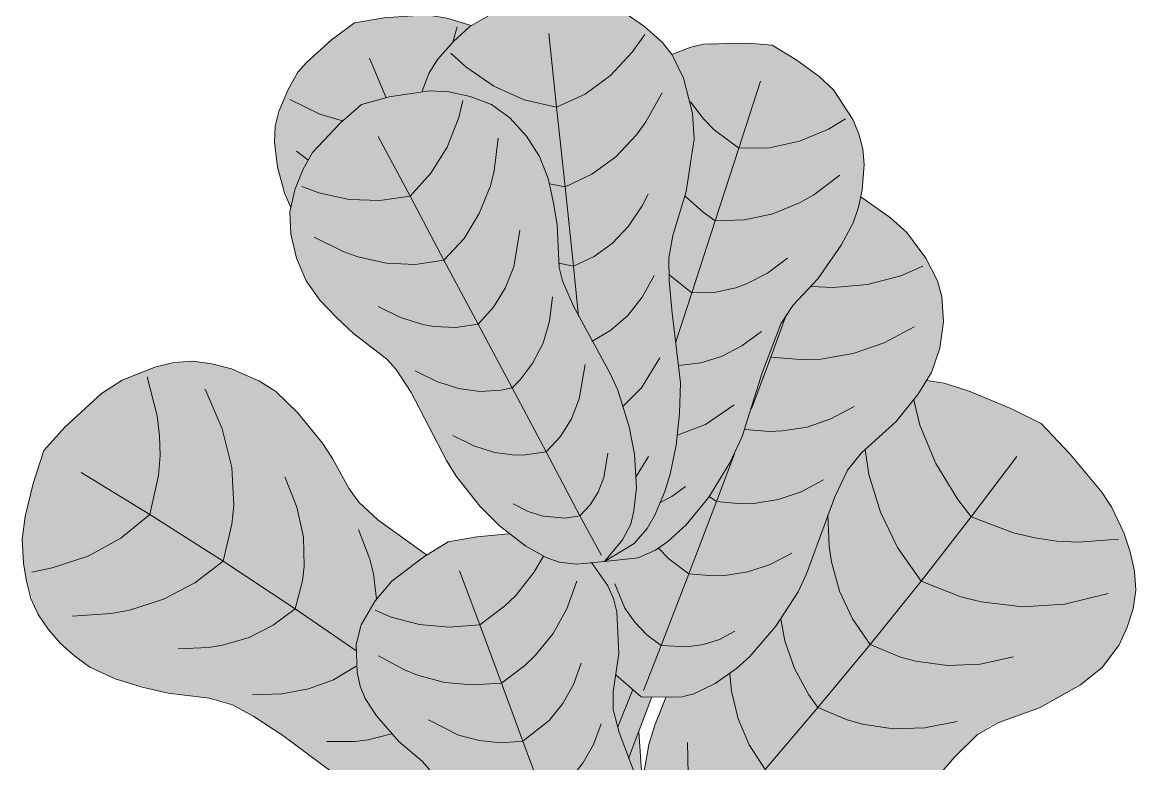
# Model space of a CAD drawing. Header units: metres. Extents: x 0 to 8.79, y -6.64 to 2.65.
# Drawn here: x 2.0287 to 2.439, y 1.4935 to 1.7667 of the extents above; entities that cross this region are included whole.
import ezdxf

# ---------------------------------------------------------------- set-up
doc = ezdxf.new("R2010")
doc.units = ezdxf.units.M
for name, color, linetype, lineweight, true_color in [('VEG-HOJAS', 117, 'Continuous', 18, 0x2e5e38), ('VEG-NERVIOS', 115, 'Continuous', 9, 0x528c5c), ('VEG-TRONCO', 25, 'Continuous', 18, 0x684830)]:
    doc.layers.add(name, color=color, linetype=linetype, lineweight=lineweight, true_color=true_color)
doc.layers.add('VEG-RELLENO', color=253, linetype='Continuous', true_color=0x96c896)

# ---------------------------------------------------------------- blocks, each defined once
blk = doc.blocks.new('VEG_Ficus_lyrata_ALZADO')
at = {"layer": 'VEG-RELLENO', "true_color": 0x699f70}
h = blk.add_hatch(color=103, dxfattribs=at)
h.dxf.hatch_style = 1
h.paths.add_polyline_path([(-0.022, 1.7772), (-0.0113, 1.7758), (0.0035, 1.7719), (0.0102, 1.7684), (0.0171, 1.7634), (0.0233, 1.7571), (0.0278, 1.7492), (0.0311, 1.7398), (0.0329, 1.7301), (0.0328, 1.7204), (0.0314, 1.7106), (0.0296, 1.7015), (0.0245, 1.6854), (0.0238, 1.6799), (0.0242, 1.6687), (0.0277, 1.6377), (0.028, 1.6302), (0.027, 1.6147), (0.0251, 1.6035), (0.0212, 1.5907), (0.0173, 1.5825), (0.0143, 1.578), (0.0093, 1.5733), (0, 1.568), (0.0067, 1.576), (0.0097, 1.5818), (0.0109, 1.5867), (0.0118, 1.5952), (0.0111, 1.6075), (0.0091, 1.6176), (0.0049, 1.6311), (0.0021, 1.6373), (-0.0114, 1.6621), (-0.0154, 1.6714), (-0.0169, 1.6789), (-0.0178, 1.6946), (-0.02, 1.7061), (-0.0226, 1.7147), (-0.0253, 1.7198), (-0.0307, 1.7272), (-0.037, 1.7334), (-0.0416, 1.7364), (-0.0467, 1.7386), (-0.0547, 1.7406), (-0.0621, 1.7416), (-0.0672, 1.7413), (-0.0647, 1.7478), (-0.0615, 1.753), (-0.0556, 1.7597), (-0.0496, 1.7652), (-0.043, 1.769), (-0.0328, 1.7735)])
at = {"layer": 'VEG-RELLENO', "true_color": 0x659d6d}
h = blk.add_hatch(color=103, dxfattribs=at)
h.dxf.hatch_style = 1
h.paths.add_polyline_path([(-0.0921, 1.7665), (-0.0811, 1.7684), (-0.0655, 1.7695), (-0.058, 1.7683), (-0.0491, 1.7655), (-0.0556, 1.7597), (-0.0615, 1.753), (-0.0647, 1.7478), (-0.0672, 1.7413), (-0.0793, 1.7392), (-0.0895, 1.7364), (-0.0974, 1.7295), (-0.1046, 1.7222), (-0.1088, 1.7167), (-0.1132, 1.7076), (-0.1156, 1.6987), (-0.1198, 1.7101), (-0.1214, 1.7196), (-0.1213, 1.7284), (-0.1189, 1.7366), (-0.1142, 1.7463), (-0.1098, 1.7519), (-0.0992, 1.7614)])
at = {"layer": 'VEG-RELLENO', "true_color": 0x699f70}
h = blk.add_hatch(color=103, dxfattribs=at)
h.dxf.hatch_style = 1
h.paths.add_polyline_path([(0.0618, 1.7583), (0.0709, 1.7528), (0.0827, 1.7436), (0.0873, 1.7379), (0.0916, 1.7309), (0.0947, 1.7229), (0.0957, 1.7143), (0.095, 1.7048), (0.0928, 1.6957), (0.089, 1.6873), (0.0838, 1.6794), (0.0787, 1.6722), (0.0678, 1.6602), (0.065, 1.6556), (0.061, 1.6458), (0.0521, 1.6175), (0.0495, 1.6109), (0.0425, 1.5979), (0.0364, 1.5889), (0.0279, 1.5793), (0.0212, 1.5737), (0.0168, 1.571), (0.0104, 1.569), (0, 1.568), (0.011, 1.5746), (0.0143, 1.578), (0.0173, 1.5825), (0.02, 1.5878), (0.0234, 1.5969), (0.0251, 1.6035), (0.027, 1.6147), (0.0279, 1.6264), (0.028, 1.6339), (0.025, 1.6595), (0.0239, 1.6715), (0.0238, 1.6799), (0.0252, 1.6881), (0.0302, 1.7044), (0.0325, 1.7171), (0.0331, 1.7269), (0.0325, 1.7333), (0.0302, 1.743), (0.0278, 1.7492), (0.0248, 1.7549), (0.0318, 1.7576), (0.0388, 1.759), (0.053, 1.7591)])
h = blk.add_hatch(color=103, dxfattribs=at)
h.dxf.hatch_style = 1
h.paths.add_polyline_path([(-0.0895, 1.7364), (-0.0793, 1.7392), (-0.0645, 1.7415), (-0.0573, 1.7411), (-0.0494, 1.7394), (-0.0416, 1.7364), (-0.0348, 1.7315), (-0.0287, 1.7248), (-0.0239, 1.7173), (-0.0207, 1.7091), (-0.0188, 1.7002), (-0.0174, 1.6919), (-0.0167, 1.6764), (-0.0154, 1.6714), (-0.0114, 1.6621), (0.0021, 1.6373), (0.0049, 1.6311), (0.0091, 1.6176), (0.0111, 1.6075), (0.0118, 1.5952), (0.0109, 1.5867), (0.0097, 1.5818), (0.0067, 1.576), (0, 1.568), (-0.0103, 1.567), (-0.0167, 1.5677), (-0.0214, 1.5695), (-0.0289, 1.5736), (-0.0386, 1.5811), (-0.0459, 1.5884), (-0.0546, 1.5994), (-0.0582, 1.6052), (-0.0712, 1.6303), (-0.0767, 1.6388), (-0.0801, 1.6426), (-0.0925, 1.652), (-0.0986, 1.6578), (-0.1048, 1.6643), (-0.1099, 1.6715), (-0.1134, 1.6798), (-0.1155, 1.6886), (-0.1159, 1.6969), (-0.1141, 1.705), (-0.1111, 1.7124), (-0.1075, 1.7187), (-0.0974, 1.7295)])
at = {"layer": 'VEG-RELLENO', "true_color": 0x6ca173}
h = blk.add_hatch(color=113, dxfattribs=at)
h.dxf.hatch_style = 1
h.paths.add_polyline_path([(0.0945, 1.7024), (0.1054, 1.6947), (0.1115, 1.6892), (0.1184, 1.6798), (0.1227, 1.6715), (0.1244, 1.6657), (0.125, 1.6563), (0.1236, 1.6466), (0.1206, 1.6376), (0.1155, 1.6295), (0.1075, 1.6196), (0.0948, 1.608), (0.0896, 1.6016), (0.0849, 1.5918), (0.0745, 1.5634), (0.0714, 1.5568), (0.0632, 1.5441), (0.0561, 1.5355), (0.0461, 1.5265), (0.0381, 1.5215), (0.033, 1.5192), (0.0256, 1.5178), (0.0135, 1.5181), (0.0043, 1.5261), (0.0051, 1.5316), (0.0053, 1.539), (0.005, 1.5469), (0.0041, 1.552), (0.0013, 1.559), (-0.0048, 1.5676), (0.0104, 1.569), (0.0168, 1.571), (0.0212, 1.5737), (0.0279, 1.5793), (0.0364, 1.5889), (0.0425, 1.5979), (0.0495, 1.6109), (0.0521, 1.6175), (0.061, 1.6458), (0.065, 1.6556), (0.0678, 1.6602), (0.0787, 1.6722), (0.0856, 1.6819), (0.0917, 1.6928)])
at = {"layer": 'VEG-RELLENO', "true_color": 0x518d59}
h = blk.add_hatch(color=115, dxfattribs=at)
h.dxf.hatch_style = 1
h.paths.add_polyline_path([(-0.2065, 1.6089), (-0.1973, 1.619), (-0.1829, 1.6317), (-0.1777, 1.6348), (-0.1718, 1.6375), (-0.1619, 1.6407), (-0.1516, 1.6418), (-0.141, 1.6401), (-0.1339, 1.6377), (-0.1271, 1.6345), (-0.1183, 1.6282), (-0.1131, 1.6229), (-0.1039, 1.6116), (-0.1002, 1.606), (-0.094, 1.5948), (-0.0903, 1.5897), (-0.0835, 1.5834), (-0.0655, 1.5704), (-0.0783, 1.5608), (-0.0815, 1.5574), (-0.0859, 1.5514), (-0.0896, 1.5446), (-0.0911, 1.5399), (-0.0916, 1.5349), (-0.0915, 1.5297), (-0.09, 1.5221), (-0.087, 1.5153), (-0.0774, 1.5034), (-0.067, 1.4943), (-0.064, 1.491), (-0.0607, 1.4854), (-0.0556, 1.4725), (-0.063, 1.474), (-0.0742, 1.4774), (-0.0931, 1.4858), (-0.0998, 1.49), (-0.1185, 1.5039), (-0.1292, 1.5109), (-0.137, 1.5151), (-0.1456, 1.5176), (-0.1638, 1.5201), (-0.1803, 1.5247), (-0.1896, 1.5291), (-0.1978, 1.5353), (-0.205, 1.543), (-0.2087, 1.5485), (-0.2122, 1.5575), (-0.214, 1.5672), (-0.2145, 1.5762), (-0.2134, 1.5846), (-0.2094, 1.6005)])
at = {"layer": 'VEG-RELLENO', "true_color": 0x4d8655}
h = blk.add_hatch(color=105, dxfattribs=at)
h.dxf.hatch_style = 1
h.paths.add_polyline_path([(0.1609, 1.6188), (0.1717, 1.6076), (0.1852, 1.5907), (0.19, 1.5818), (0.1938, 1.5715), (0.1958, 1.5608), (0.1949, 1.5506), (0.1913, 1.5405), (0.1859, 1.5316), (0.1784, 1.5245), (0.1693, 1.5188), (0.1604, 1.514), (0.1425, 1.5075), (0.1375, 1.5042), (0.1291, 1.496), (0.1058, 1.4678), (0.0966, 1.4603), (0.0823, 1.4517), (0.0752, 1.4486), (0.0681, 1.4464), (0.0574, 1.4444), (0.0506, 1.4441), (0.0414, 1.4455), (0.0251, 1.4528), (0.017, 1.4672), (0.0157, 1.4765), (0.0143, 1.4817), (0.0146, 1.49), (0.0157, 1.497), (0.0174, 1.5041), (0.0214, 1.5151), (0.0227, 1.5179), (0.028, 1.518), (0.033, 1.5192), (0.0434, 1.5247), (0.0536, 1.533), (0.0608, 1.5411), (0.0675, 1.5504), (0.073, 1.56), (0.086, 1.5944), (0.0896, 1.6016), (0.0929, 1.6061), (0.1075, 1.6196), (0.1155, 1.6295), (0.119, 1.6347), (0.1284, 1.6329), (0.1373, 1.6296), (0.1517, 1.6235)])
at = {"layer": 'VEG-RELLENO', "true_color": 0x6ca273}
h = blk.add_hatch(color=113, dxfattribs=at)
h.dxf.hatch_style = 1
h.paths.add_polyline_path([(-0.0575, 1.5753), (-0.047, 1.5771), (-0.0353, 1.5782), (-0.0264, 1.5721), (-0.019, 1.5685), (-0.0124, 1.567), (-0.0048, 1.5676), (-0.0001, 1.5613), (0.0034, 1.5544), (0.005, 1.5469), (0.0053, 1.539), (0.0051, 1.5316), (0.0031, 1.5179), (0.0033, 1.5134), (0.0079, 1.4981), (0.015, 1.4794), (0.0167, 1.4706), (0.0174, 1.4583), (0.0162, 1.4472), (0.014, 1.4395), (0.0121, 1.435), (0.0084, 1.4296), (-0.0012, 1.4218), (-0.0115, 1.4217), (-0.0177, 1.4229), (-0.0219, 1.4248), (-0.0284, 1.4289), (-0.0365, 1.4362), (-0.0422, 1.4431), (-0.0486, 1.4533), (-0.051, 1.4586), (-0.059, 1.4814), (-0.0627, 1.4892), (-0.0654, 1.4927), (-0.0758, 1.5016), (-0.0807, 1.5071), (-0.0856, 1.5132), (-0.0892, 1.5198), (-0.0911, 1.5271), (-0.0916, 1.5349), (-0.0904, 1.5422), (-0.0872, 1.5492), (-0.0815, 1.5574), (-0.0766, 1.5623), (-0.0651, 1.5706)])
at = {"layer": 'VEG-RELLENO', "true_color": 0x967052}
h = blk.add_hatch(color=23, dxfattribs=at)
h.dxf.hatch_style = 1
h.paths.add_polyline_path([(-0.0197, 0.4), (-0.0097, 0.6), (-0.0079, 0.6662), (-0.0077, 0.6998), (-0.0094, 0.7682), (-0.017, 0.9014), (-0.0006, 0.9014), (0.0017, 0.9027), (0.0026, 0.9053), (0.0017, 0.9078), (-0.0006, 0.9092), (-0.0175, 0.9094), (-0.0211, 0.9802), (-0.022, 1.0087), (-0.0208, 1.0093), (-0.0086, 0.9946), (-0.0067, 0.9942), (-0.0044, 0.9948), (-0.0031, 0.9963), (-0.0027, 0.9982), (-0.0036, 1.0007), (-0.0149, 1.0142), (-0.0091, 1.0227), (-0.0066, 1.0295), (-0.0054, 1.04), (-0.0066, 1.0509), (-0.009, 1.0594), (-0.0126, 1.0675), (-0.0154, 1.0724), (-0.022, 1.0799), (-0.0191, 1.1541), (-0.0059, 1.1491), (-0.003, 1.1501), (-0.0016, 1.1528), (-0.0021, 1.1551), (-0.0038, 1.1567), (-0.0186, 1.1624), (-0.0112, 1.2732), (-0.0062, 1.2689), (0.002, 1.2637), (-0.0044, 1.2466), (-0.0041, 1.2443), (-0.0022, 1.2424), (0.0005, 1.2421), (0.003, 1.2439), (0.0093, 1.261), (0.013, 1.2604), (0.008, 1.154), (0.0067, 1.1039), (-0.01, 1.0944), (-0.0112, 1.0929), (-0.0116, 1.091), (-0.0113, 1.0895), (-0.0101, 1.088), (-0.0087, 1.0873), (-0.0067, 1.0873), (0.0065, 1.0946), (0.0065, 1.0501), (0.0074, 1.0161), (0.0119, 0.9397), (-0.0041, 0.9402), (-0.0067, 0.9386), (-0.0074, 0.936), (-0.0064, 0.9335), (-0.0043, 0.9323), (0.0125, 0.9317), (0.0195, 0.8425), (0.003, 0.8474), (0.0002, 0.8463), (-0.0007, 0.845), (-0.001, 0.8431), (-0.0001, 0.8409), (0.0015, 0.8397), (0.0183, 0.8346), (0.0162, 0.8183), (0.016, 0.8064), (0.0172, 0.7987), (0.0192, 0.7911), (0.0241, 0.779), (0.0266, 0.7349), (0.0282, 0.6661), (0.0278, 0.599), (0.0217, 0.4)])
h.paths.add_polyline_path([(-0.0048, 1.4021), (-0.0046, 1.4194), (0.001, 1.4034)])
h.paths.add_polyline_path([(0.0127, 1.5053), (0.0143, 1.4818), (0.0089, 1.4954)])
h.paths.add_polyline_path([(0.0161, 1.4467), (0.0171, 1.4046), (0.0092, 1.4043), (0.0019, 1.4243), (0.0084, 1.4296), (0.011, 1.433), (0.014, 1.4395)])
h.paths.add_polyline_path([(0.0049, 1.5071), (0.0031, 1.5156), (0.0032, 1.5201), (0.0043, 1.5261), (0.0105, 1.5208)])
at = {"layer": 'VEG-RELLENO', "true_color": 0x96bc76}
h = blk.add_hatch(color=63, dxfattribs=at)
h.dxf.hatch_style = 1
h.paths.add_polyline_path([(0.0049, 1.5071), (0.0105, 1.5208), (0.0135, 1.5181), (0.0175, 1.5178), (0.0089, 1.4954)])
at = {"layer": 'VEG-HOJAS'}
for points in [[(-0.0672, 1.7413), (-0.0647, 1.7478), (-0.0615, 1.753), (-0.0556, 1.7597), (-0.0496, 1.7652), (-0.043, 1.769)], [(0.008, 1.7698), (0.0148, 1.7652), (0.0214, 1.7593), (0.025, 1.7547), (0.0291, 1.7462), (0.0325, 1.7333), (0.0331, 1.7237), (0.0302, 1.7044), (0.0252, 1.6881), (0.0238, 1.6799), (0.0239, 1.6715), (0.025, 1.6595), (0.028, 1.6339), (0.0277, 1.6225), (0.0264, 1.6109), (0.0243, 1.6002), (0.0223, 1.5938), (0.0186, 1.5851), (0.0158, 1.5801), (0.011, 1.5746), (0, 1.568)], [(-0.1156, 1.6987), (-0.1179, 1.7039), (-0.1205, 1.7133), (-0.1216, 1.7226), (-0.1213, 1.7284), (-0.1199, 1.7339), (-0.1167, 1.7417), (-0.1129, 1.7483), (-0.1098, 1.7519), (-0.1005, 1.7603), (-0.0921, 1.7665), (-0.0811, 1.7684), (-0.0655, 1.7695), (-0.058, 1.7683), (-0.0491, 1.7655)], [(0.0248, 1.7549), (0.0318, 1.7576), (0.0365, 1.7587), (0.053, 1.7591), (0.0618, 1.7583), (0.0709, 1.7528), (0.0792, 1.7467), (0.0844, 1.7419), (0.0916, 1.7309), (0.0938, 1.7256), (0.0952, 1.7201), (0.0957, 1.7143), (0.095, 1.7048), (0.0937, 1.6986), (0.0917, 1.6928), (0.0873, 1.6846), (0.0787, 1.6722), (0.0695, 1.6623), (0.065, 1.6556), (0.0581, 1.6375), (0.0508, 1.6141), (0.0462, 1.6044), (0.0385, 1.5917), (0.0301, 1.5815), (0.0234, 1.5754), (0.0189, 1.5722), (0.0125, 1.5694), (0, 1.568)], [(0.0945, 1.7024), (0.1054, 1.6947), (0.1115, 1.6892), (0.1184, 1.6798), (0.1227, 1.6715), (0.1244, 1.6657), (0.125, 1.6563), (0.1236, 1.6466), (0.1206, 1.6376), (0.1155, 1.6295), (0.1075, 1.6196), (0.0948, 1.608), (0.0896, 1.6016), (0.0849, 1.5918), (0.0745, 1.5634), (0.0714, 1.5568), (0.0632, 1.5441), (0.0536, 1.533), (0.0487, 1.5286), (0.0408, 1.523), (0.033, 1.5192), (0.028, 1.518), (0.0135, 1.5181), (0.0043, 1.5261)], [(-0.0998, 1.49), (-0.1185, 1.5039), (-0.1292, 1.5109), (-0.137, 1.5151), (-0.1456, 1.5176), (-0.1607, 1.5194), (-0.1703, 1.5217), (-0.1803, 1.5247), (-0.1896, 1.5291), (-0.1951, 1.5331), (-0.2004, 1.5378), (-0.205, 1.543), (-0.2087, 1.5485), (-0.2113, 1.5544), (-0.213, 1.5608), (-0.214, 1.5672), (-0.2145, 1.5762), (-0.2134, 1.5846), (-0.2105, 1.5967), (-0.2065, 1.6089), (-0.1988, 1.6175), (-0.1853, 1.6299), (-0.1777, 1.6348), (-0.1653, 1.6398), (-0.1585, 1.6414), (-0.1516, 1.6418), (-0.1446, 1.6409), (-0.1374, 1.639), (-0.1271, 1.6345), (-0.1211, 1.6306), (-0.1131, 1.6229), (-0.1039, 1.6116), (-0.1002, 1.606), (-0.094, 1.5948), (-0.0903, 1.5897), (-0.0835, 1.5834), (-0.0655, 1.5704)], [(0.119, 1.6347), (0.1252, 1.6337), (0.1344, 1.6308), (0.1498, 1.6244), (0.1609, 1.6188), (0.1717, 1.6076), (0.1833, 1.5935), (0.187, 1.5879), (0.1914, 1.5785), (0.1938, 1.5715), (0.1954, 1.5644), (0.1958, 1.5574), (0.1949, 1.5506), (0.1927, 1.5438), (0.1897, 1.5373), (0.1836, 1.529), (0.1754, 1.5225), (0.1604, 1.514), (0.1453, 1.5087), (0.1375, 1.5042), (0.1291, 1.496), (0.1205, 1.486)], [(-0.0048, 1.5676), (0.0013, 1.559), (0.0034, 1.5544), (0.0046, 1.5495), (0.0053, 1.534), (0.0032, 1.5201), (0.0033, 1.5134), (0.0055, 1.505), (0.0141, 1.4822)], [(-0.0627, 1.4892), (-0.067, 1.4943), (-0.0758, 1.5016), (-0.084, 1.5111), (-0.0882, 1.5175), (-0.09, 1.5221), (-0.0911, 1.5271), (-0.0914, 1.5374), (-0.0896, 1.5446), (-0.0844, 1.5535), (-0.0783, 1.5608), (-0.0665, 1.5697), (-0.0575, 1.5753), (-0.047, 1.5771), (-0.0353, 1.5782)], [(0.0049, 1.5071), (0.0105, 1.5208)], [(0.0175, 1.5181), (0.0089, 1.4954)], [(0.0143, 1.4817), (0.0146, 1.49), (0.0164, 1.5005), (0.0186, 1.5077), (0.0227, 1.5179)]]:
    blk.add_lwpolyline(points, dxfattribs=at)
blk.add_lwpolyline([(-0.0895, 1.7364), (-0.0793, 1.7392), (-0.0645, 1.7415), (-0.0573, 1.7411), (-0.0494, 1.7394), (-0.0416, 1.7364), (-0.0348, 1.7315), (-0.0287, 1.7248), (-0.0239, 1.7173), (-0.0207, 1.7091), (-0.0188, 1.7002), (-0.0174, 1.6919), (-0.0167, 1.6764), (-0.0154, 1.6714), (-0.0114, 1.6621), (0.0021, 1.6373), (0.0049, 1.6311), (0.0091, 1.6176), (0.0111, 1.6075), (0.0118, 1.5952), (0.0109, 1.5867), (0.0097, 1.5818), (0.0067, 1.576), (0, 1.568), (-0.0103, 1.567), (-0.0167, 1.5677), (-0.0214, 1.5695), (-0.0289, 1.5736), (-0.0386, 1.5811), (-0.0459, 1.5884), (-0.0546, 1.5994), (-0.0582, 1.6052), (-0.0712, 1.6303), (-0.0767, 1.6388), (-0.0801, 1.6426), (-0.0925, 1.652), (-0.0986, 1.6578), (-0.1048, 1.6643), (-0.1099, 1.6715), (-0.1134, 1.6798), (-0.1155, 1.6886), (-0.1159, 1.6969), (-0.1141, 1.705), (-0.1111, 1.7124), (-0.1075, 1.7187), (-0.0974, 1.7295)], close=True, dxfattribs=at)
at = {"layer": 'VEG-NERVIOS'}
for points in [[(-0.0559, 1.7594), (-0.0543, 1.765)], [(-0.0176, 1.7354), (-0.0205, 1.7626)], [(-0.0176, 1.7354), (-0.0071, 1.7403), (0.0022, 1.7471), (0.0103, 1.7557), (0.0149, 1.7622)], [(-0.0804, 1.7389), (-0.0866, 1.7535)], [(-0.0176, 1.7354), (-0.0296, 1.7382), (-0.0407, 1.7432), (-0.0511, 1.7503), (-0.0566, 1.7554)], [(0.0495, 1.7203), (0.0575, 1.745)], [(-0.0145, 1.7061), (-0.0046, 1.7108), (0.0042, 1.7172), (0.0119, 1.7253), (0.0153, 1.73), (0.0213, 1.7407)], [(-0.0965, 1.7304), (-0.1048, 1.7329), (-0.1159, 1.7383)], [(-0.0716, 1.7027), (-0.0639, 1.7111), (-0.0579, 1.7207), (-0.0536, 1.7316), (-0.0521, 1.7379)], [(0.0495, 1.7203), (0.0405, 1.7271), (0.0365, 1.7311), (0.0317, 1.7374)], [(-0.0145, 1.7061), (-0.0176, 1.7354)], [(0.0495, 1.7203), (0.0609, 1.7205), (0.0719, 1.7229), (0.0826, 1.7273), (0.0889, 1.7311)], [(-0.0716, 1.7027), (-0.0833, 1.7246)], [(-0.0591, 1.6791), (-0.0517, 1.6871), (-0.0461, 1.6962), (-0.042, 1.7065), (-0.0406, 1.712), (-0.0391, 1.724)], [(-0.1093, 1.716), (-0.1135, 1.7192)], [(0.0408, 1.6936), (0.0495, 1.7203)], [(-0.0145, 1.7061), (-0.0202, 1.7072)], [(0.0408, 1.6936), (0.0516, 1.6939), (0.0621, 1.6961), (0.0722, 1.7003), (0.0772, 1.7032), (0.0868, 1.7104)], [(-0.0716, 1.7027), (-0.0828, 1.701), (-0.094, 1.7014), (-0.1052, 1.7039), (-0.1115, 1.7062)], [(-0.0114, 1.6768), (-0.0145, 1.7061)], [(-0.0114, 1.6768), (-0.0038, 1.6804), (0.003, 1.6853), (0.0089, 1.6916), (0.0139, 1.6991), (0.0161, 1.7034)], [(-0.0591, 1.6791), (-0.0716, 1.7027)], [(0.0408, 1.6936), (0.0364, 1.6967), (0.0298, 1.7026)], [(0.0322, 1.667), (0.0408, 1.6936)], [(-0.0591, 1.6791), (-0.0697, 1.6775), (-0.0803, 1.6779), (-0.0909, 1.6803), (-0.0962, 1.6822), (-0.1069, 1.6875)], [(-0.0465, 1.6555), (-0.0409, 1.6617), (-0.0365, 1.6687), (-0.0334, 1.6766), (-0.0312, 1.6901)], [(-0.0465, 1.6555), (-0.0591, 1.6791)], [(0.0322, 1.667), (0.0404, 1.6672), (0.0485, 1.6689), (0.0524, 1.6703), (0.0601, 1.6743), (0.0675, 1.6798)], [(-0.0114, 1.6768), (-0.0168, 1.6779)], [(-0.0095, 1.6583), (-0.0114, 1.6768)], [(0.0762, 1.6694), (0.0843, 1.669), (0.097, 1.6701), (0.1093, 1.6733), (0.1174, 1.6768)], [(-0.0046, 1.6491), (0.0024, 1.6532), (0.0086, 1.6587), (0.0139, 1.6654), (0.0184, 1.6734)], [(0.0322, 1.667), (0.0238, 1.6738)], [(0.0263, 1.6489), (0.0322, 1.667)], [(-0.0465, 1.6555), (-0.0547, 1.6543), (-0.0628, 1.6546), (-0.0669, 1.6553), (-0.0751, 1.6579), (-0.0833, 1.662)], [(-0.034, 1.632), (-0.0311, 1.6348), (-0.0263, 1.6412), (-0.0226, 1.6485), (-0.0202, 1.6566), (-0.0191, 1.6655)], [(0.0613, 1.6433), (0.0671, 1.6591)], [(-0.034, 1.632), (-0.0465, 1.6555)], [(0.0613, 1.6433), (0.0737, 1.6423), (0.0798, 1.6426), (0.0917, 1.6446), (0.1031, 1.6486), (0.1141, 1.6545)], [(0.0274, 1.6402), (0.0355, 1.6412), (0.0432, 1.6436), (0.0506, 1.6475), (0.0579, 1.6528)], [(0.0069, 1.6252), (0.0137, 1.632), (0.0204, 1.643)], [(0.0542, 1.6243), (0.0613, 1.6433)], [(-0.034, 1.632), (-0.038, 1.6312), (-0.0459, 1.6307), (-0.0538, 1.6318), (-0.0617, 1.6343), (-0.0697, 1.6383)], [(-0.0215, 1.6084), (-0.0162, 1.6141), (-0.0121, 1.6206), (-0.0093, 1.628), (-0.0071, 1.6406)], [(-0.1675, 1.5853), (-0.1643, 1.5997), (-0.1637, 1.607), (-0.1639, 1.6143), (-0.1648, 1.6217), (-0.1685, 1.636)], [(-0.1405, 1.5681), (-0.1373, 1.5817), (-0.1366, 1.5886), (-0.1373, 1.6026), (-0.1408, 1.6169), (-0.1471, 1.6315)], [(-0.0215, 1.6084), (-0.034, 1.632)], [(0.027, 1.6146), (0.0373, 1.6185), (0.0478, 1.6257)], [(0.0518, 1.6166), (0.0609, 1.6159), (0.0656, 1.6161), (0.0747, 1.6175), (0.0835, 1.6206), (0.092, 1.6251)], [(0.1351, 1.5845), (0.1302, 1.5908), (0.1221, 1.6041), (0.1163, 1.6183), (0.114, 1.6275)], [(-0.0215, 1.6084), (-0.0291, 1.6073), (-0.0329, 1.6072), (-0.0405, 1.6082), (-0.0481, 1.6106), (-0.0558, 1.6144)], [(-0.009, 1.5848), (-0.0215, 1.6084)], [(0.1167, 1.5608), (0.108, 1.5731), (0.1017, 1.5862), (0.0975, 1.6001), (0.0961, 1.6093)], [(-0.009, 1.5848), (-0.0052, 1.5889), (-0.0023, 1.5936), (-0.0002, 1.5989), (0.0013, 1.6079)], [(0.0117, 1.5993), (0.0162, 1.6067)], [(0.0413, 1.5901), (0.0479, 1.6077)], [(0.1351, 1.5845), (0.152, 1.6067)], [(-0.1675, 1.5853), (-0.1928, 1.6008)], [(-0.1139, 1.5505), (-0.1112, 1.5609), (-0.1106, 1.5662), (-0.1109, 1.5769), (-0.1133, 1.588), (-0.1178, 1.5992)], [(0.0413, 1.5901), (0.0506, 1.5893), (0.0551, 1.5894), (0.064, 1.5908), (0.0725, 1.5937), (0.0808, 1.5981)], [(0.0208, 1.5898), (0.0249, 1.592), (0.0299, 1.5956)], [(-0.009, 1.5848), (-0.0144, 1.584), (-0.0226, 1.5847), (-0.0281, 1.5864), (-0.0336, 1.5892)], [(0.0311, 1.5635), (0.0413, 1.5901)], [(0.0413, 1.5901), (0.0386, 1.5919)], [(-0.1675, 1.5853), (-0.1782, 1.5766), (-0.1902, 1.57), (-0.2035, 1.5656), (-0.211, 1.5641)], [(-0.1405, 1.5681), (-0.1675, 1.5853)], [(-0.0011, 1.5702), (-0.009, 1.5848)], [(0.0979, 1.5374), (0.0914, 1.5469), (0.0866, 1.5571), (0.0837, 1.5679), (0.0828, 1.5735), (0.0824, 1.5852)], [(0.1167, 1.5608), (0.1351, 1.5845)], [(0.1351, 1.5845), (0.1507, 1.5786), (0.1586, 1.5767), (0.1666, 1.5755), (0.1747, 1.5751), (0.1895, 1.5762)], [(-0.084, 1.5541), (-0.0851, 1.5634), (-0.0864, 1.5688), (-0.0906, 1.5798)], [(0.0311, 1.5635), (0.0238, 1.569), (0.0199, 1.5729)], [(-0.1405, 1.5681), (-0.1509, 1.5601), (-0.1624, 1.5541), (-0.175, 1.5501), (-0.1817, 1.5488), (-0.1961, 1.5478)], [(-0.1139, 1.5505), (-0.1405, 1.5681)], [(-0.0459, 1.5447), (-0.0368, 1.5515), (-0.0328, 1.5553), (-0.026, 1.5639), (-0.0224, 1.57)], [(0.0311, 1.5635), (0.0401, 1.5627), (0.0444, 1.5628), (0.0529, 1.5642), (0.0611, 1.5669), (0.0691, 1.5711)], [(-0.0459, 1.5447), (-0.0534, 1.5646)], [(0.0209, 1.537), (0.0311, 1.5635)], [(-0.0379, 1.5232), (-0.0293, 1.5297), (-0.0255, 1.5333), (-0.0189, 1.5414), (-0.0138, 1.5505), (-0.0101, 1.5608)], [(0.0209, 1.537), (0.0156, 1.541), (0.0112, 1.5456), (0.0076, 1.5508), (0.0039, 1.5598)], [(0.0979, 1.5374), (0.1167, 1.5608)], [(0.1167, 1.5608), (0.1314, 1.555), (0.1388, 1.5531), (0.1541, 1.5513), (0.1697, 1.5523), (0.1856, 1.5562)], [(-0.1139, 1.5505), (-0.122, 1.5445), (-0.1309, 1.54), (-0.1407, 1.5372), (-0.1459, 1.5363), (-0.157, 1.5358)], [(-0.0916, 1.5352), (-0.1139, 1.5505)], [(-0.0459, 1.5447), (-0.0572, 1.5438), (-0.0681, 1.5448), (-0.0786, 1.5475), (-0.0845, 1.55)], [(-0.0379, 1.5232), (-0.0459, 1.5447)], [(0.0787, 1.5142), (0.0754, 1.5188), (0.0701, 1.5285), (0.0665, 1.5387), (0.065, 1.5467)], [(0.0209, 1.537), (0.0304, 1.5365), (0.0365, 1.5374), (0.0424, 1.5393), (0.0481, 1.5423)], [(0.0144, 1.5205), (0.0209, 1.537)], [(0.0787, 1.5142), (0.0979, 1.5374)], [(0.0979, 1.5374), (0.1091, 1.5327), (0.1148, 1.5312), (0.1265, 1.5296), (0.1385, 1.5302), (0.1507, 1.5328)], [(-0.0379, 1.5232), (-0.0486, 1.5225), (-0.0589, 1.5234), (-0.0689, 1.5261), (-0.0737, 1.528), (-0.0832, 1.5332)], [(-0.03, 1.5018), (-0.0204, 1.5094), (-0.0153, 1.5156), (-0.0114, 1.5227), (-0.0085, 1.5305)], [(-0.0914, 1.5294), (-0.0998, 1.5244), (-0.109, 1.521), (-0.1189, 1.5192), (-0.1297, 1.5189)], [(0.0592, 1.4913), (0.0534, 1.5004), (0.0493, 1.51), (0.0468, 1.5202), (0.0462, 1.5266)], [(-0.03, 1.5018), (-0.0379, 1.5232)], [(0.0592, 1.4913), (0.0787, 1.5142)], [(0.0787, 1.5142), (0.0895, 1.5096), (0.0951, 1.508), (0.1064, 1.5063), (0.118, 1.5067), (0.13, 1.509)], [(-0.03, 1.5018), (-0.0382, 1.5012), (-0.0461, 1.502), (-0.0538, 1.504), (-0.0648, 1.5096)], [(-0.0221, 1.4803), (-0.0128, 1.4877), (-0.0079, 1.4937), (-0.004, 1.5005), (-0.0012, 1.5082)], [(-0.0784, 1.5045), (-0.0871, 1.5023), (-0.092, 1.5017), (-0.1023, 1.5016)], [(-0.0221, 1.4803), (-0.03, 1.5018)], [(0.0394, 1.4688), (0.0354, 1.4753), (0.0325, 1.4823), (0.0309, 1.4896), (0.0306, 1.5013)]]:
    blk.add_lwpolyline(points, dxfattribs=at)
at = {"layer": 'VEG-TRONCO'}
blk.add_lwpolyline([(0.0127, 1.5053), (0.0143, 1.4818)], dxfattribs=at)

msp = doc.modelspace()

# ---------------------------------------------------------------- block references
msp.add_blockref('VEG_Ficus_lyrata_ALZADO', (2.24315, 0))

doc.saveas('drawing.dxf')
